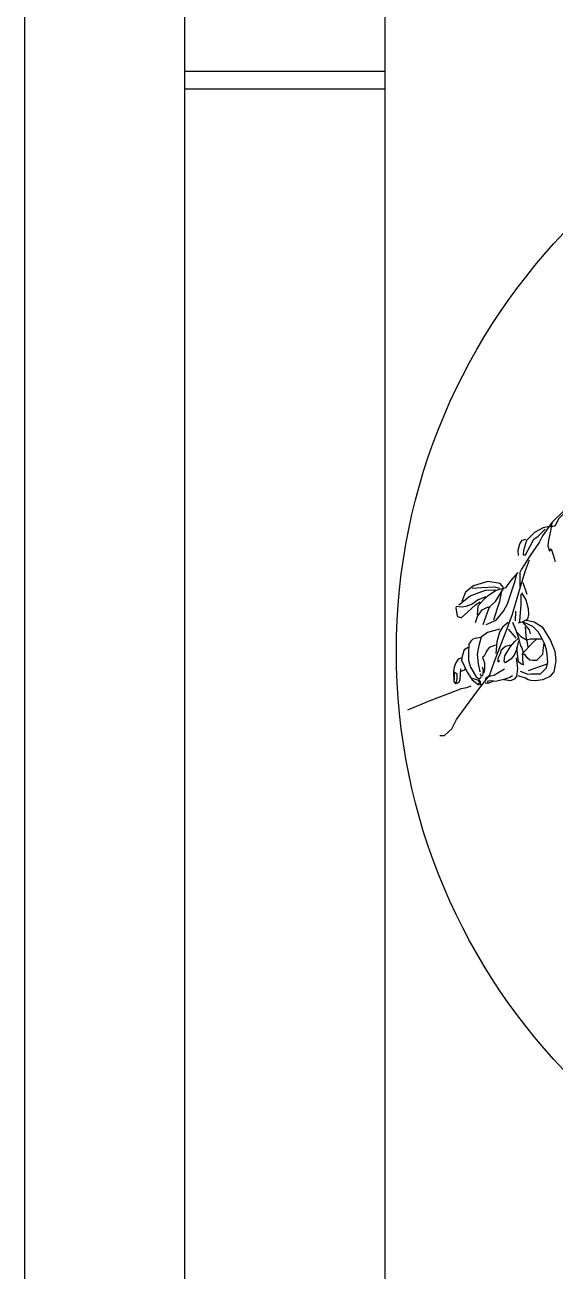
# Model space of a CAD drawing. Extents: x -66030 to 95157, y -13132 to 45879.
# Drawn here: x 82125 to 82365, y -6037 to -5472 of the extents above; entities that cross this region are included whole.
import ezdxf

# ---------------------------------------------------------------- set-up
doc = ezdxf.new("R2010")
doc.units = 0
doc.header["$LTSCALE"] = 100
doc.header["$MEASUREMENT"] = 0
doc.layers.add('立面框架', color=3, linetype='CONTINUOUS')

msp = doc.modelspace()

# ---------------------------------------------------------------- linework, layer by layer
at = {"layer": '立面框架'}
for p, q in [((82124.75, -6848.59), (82124.75, -4522.64)), ((82197.24, -6715.68), (82197.24, -4764.3)), ((82287.86, -5493.36), (82197.24, -5493.36)), ((82287.86, -5501.36), (82197.24, -5501.36))]:
    msp.add_line(p, q, dxfattribs=at)
msp.add_lwpolyline([(82287.86, -5066.37), (82287.86, -6522.35), (82849.72, -6522.35), (82849.72, -5066.37)], close=True, dxfattribs=at)
for points in [[(82381.64, -5683.5), (82377.48, -5686.21), (82373.86, -5687.66), (82368.97, -5692.54), (82363.72, -5697.61), (82359.38, -5703.75), (82357.75, -5706.83), (82353.77, -5712.8), (82349.78, -5718.94), (82349.06, -5720.39), (82349.06, -5722.92), (82349.06, -5726.72)], [(82370.6, -5691.82), (82366.62, -5696.16), (82364.99, -5699.23), (82363.54, -5699.78), (82362.46, -5699.6), (82359.56, -5700.14), (82355.76, -5702.31), (82352.14, -5705.92), (82350.69, -5710.44), (82350.51, -5712.43), (82351.59, -5712.43), (82353.59, -5708.82), (82355.4, -5705.38), (82357.39, -5703.94), (82359.02, -5702.31), (82360.46, -5700.86)], [(82363.54, -5698.15), (82363, -5701.77), (82362.09, -5705.74), (82361.73, -5708.28), (82362.46, -5710.81), (82363.18, -5709.72), (82364.09, -5712.43), (82364.99, -5715.51)], [(82348.52, -5712.8), (82348.34, -5710.26), (82349.06, -5707.37), (82350.15, -5705.74), (82351.78, -5705.38)], [(82312.8, -5794.37), (82314.97, -5794.37), (82318.23, -5791.3), (82320.4, -5787.14), (82324.38, -5781.53), (82330.36, -5773.4), (82335.24, -5767.07), (82337.42, -5761.1), (82342.49, -5747.72), (82345.56, -5739.76), (82349.38, -5726.98), (82351.55, -5719.57), (82353.36, -5714.69)], [(82348.13, -5720.49), (82344.87, -5724.28), (82342.51, -5727.36), (82338.35, -5728.62), (82334.37, -5731.16), (82332.74, -5732.6), (82330.02, -5735.68), (82329.66, -5739.65)], [(82333.83, -5743.99), (82338.35, -5742.01), (82341.61, -5738.03), (82343.42, -5734.59), (82346.86, -5724.28), (82347.76, -5721.03)], [(82341.61, -5727.18), (82340.16, -5725.37), (82334.55, -5724.47), (82331.47, -5725.37), (82328.03, -5726.45), (82324.41, -5729.35), (82322.78, -5733.51)], [(82327.49, -5727.54), (82331.65, -5727.18), (82337.63, -5727), (82339.98, -5727.54)], [(82350.48, -5725.01), (82352.29, -5730.25)], [(82333.64, -5731.52), (82330.2, -5732.78), (82327.49, -5734.77), (82324.59, -5735.86), (82322.96, -5736.22), (82320.25, -5735.86), (82320.07, -5736.4), (82320.61, -5740.2), (82322.42, -5740.92), (82325.32, -5738.39), (82329.12, -5734.95), (82331.11, -5733.69)], [(82321.33, -5735.13), (82326.58, -5730.98), (82333.46, -5728.44), (82337.45, -5728.26), (82337.81, -5728.44)], [(82332.38, -5743.99), (82335.27, -5736.04), (82337.99, -5733.51), (82341.61, -5727.72)], [(82340.52, -5729.53), (82339.8, -5733.51), (82338.71, -5736.76), (82337.08, -5742.01)], [(82349.76, -5729.71), (82351.75, -5732.78), (82352.83, -5736.76), (82353.01, -5739.47), (82352.47, -5741.64), (82350.12, -5742.91), (82348.31, -5743.45)], [(82349.57, -5730.25), (82349.57, -5735.13), (82349.03, -5740.38), (82348.85, -5742.91)], [(82328.94, -5743.09), (82329.84, -5740.38), (82332.02, -5737.3), (82334.37, -5736.22), (82335.64, -5736.22)], [(82347.04, -5738.03), (82346.86, -5742.37)], [(82343.8, -5743.17), (82341.19, -5745.24), (82339.88, -5747.41), (82338.69, -5751.87), (82338.14, -5757.08)], [(82345.65, -5742.96), (82347.39, -5747.09), (82348.37, -5750.02), (82349.35, -5753.61), (82349.89, -5754.58), (82350.44, -5756.11), (82350.33, -5760.02), (82350.54, -5762.3), (82349.46, -5761.87), (82348.37, -5760.89), (82348.15, -5758.61), (82348.04, -5757.3), (82347.72, -5754.37)], [(82351.93, -5742.01), (82355.55, -5742.73), (82359.17, -5745.08), (82360.8, -5747.79), (82362.97, -5751.23), (82364.96, -5756.11), (82365.32, -5760.45), (82364.42, -5765.51), (82362.61, -5767.5), (82359.51, -5769.05), (82356.07, -5769.59), (82354.08, -5769.41), (82352.81, -5769.05), (82351.55, -5768.32), (82348.29, -5767.24)], [(82349.24, -5765.23), (82352.72, -5766.54), (82354.24, -5766.32), (82358.49, -5766.32), (82361.1, -5763.71), (82361.75, -5761.11), (82361.32, -5756.21), (82360.34, -5752.95), (82359.14, -5750.45), (82357.29, -5747.3), (82355, -5744.91), (82353.26, -5744.15), (82350.76, -5742.96)], [(82350.44, -5743.06), (82353.26, -5746.43), (82353.7, -5748.28)], [(82331.18, -5749.9), (82328.78, -5750.34), (82327.7, -5750.66), (82326.83, -5751.53), (82325.96, -5752.95), (82325.74, -5756.86), (82325.74, -5760.34), (82326.72, -5763.27), (82329.33, -5767.73), (82330.63, -5768.6), (82331.5, -5767.84)], [(82339.77, -5746.11), (82334.33, -5747.63), (82331.51, -5749.8), (82330.53, -5753.5), (82329.66, -5757.52), (82330.2, -5761.76), (82330.96, -5765.45)], [(82343.69, -5746.11), (82346.95, -5749.8), (82347.28, -5750.24)], [(82347.72, -5747.52), (82349.46, -5749.37), (82352.07, -5751), (82353.81, -5750.45), (82357.18, -5750.56), (82358.81, -5750.45)], [(82351.52, -5745.13), (82351.74, -5749.15), (82352.72, -5754.15)], [(82325.63, -5754.36), (82323.89, -5755.45), (82322.91, -5758.38), (82322.58, -5760.12), (82325.19, -5765.55), (82327.48, -5769.03), (82330.09, -5771.2), (82331.4, -5771.31), (82331.29, -5770.01), (82330.63, -5769.03)], [(82338.03, -5753.39), (82335.1, -5754.48), (82333.9, -5756.11), (82333.35, -5757.41), (82332.81, -5758.39), (82332.16, -5758.93), (82333.03, -5761.43), (82333.03, -5764.04), (82332.7, -5765.89)], [(82344.67, -5753.39), (82342.49, -5753.93), (82340.54, -5755.67), (82340.21, -5757.3), (82339.01, -5759.47), (82339.12, -5761), (82339.99, -5760.34)], [(82348.48, -5751.43), (82347.61, -5755.56), (82346.52, -5757.95), (82345.1, -5759.58), (82344.02, -5760.34), (82342.49, -5761.32), (82341.95, -5760.56), (82342.28, -5758.28), (82344.89, -5754.04), (82346.74, -5751.65), (82348.37, -5750.13)], [(82349.89, -5757.63), (82354.9, -5752.09), (82356.42, -5750.78)], [(82359.9, -5752.19), (82359.47, -5755.78), (82359.25, -5757.63), (82357.72, -5759.26), (82356.53, -5760.34), (82355, -5760.34), (82353.59, -5760.24), (82352.39, -5759.15), (82351.2, -5757.3)], [(82322.47, -5759.25), (82321.06, -5759.79), (82319.97, -5761.32), (82319.32, -5763.27), (82318.99, -5765.34), (82319.21, -5769.9), (82319.86, -5770.88), (82320.41, -5770.01), (82320.63, -5768.6), (82320.63, -5767.4), (82320.63, -5766.53), (82319.21, -5765.55)], [(82347.39, -5759.04), (82347.93, -5763.93), (82347.5, -5767.52), (82346.52, -5768.71), (82344.89, -5769.47), (82341.73, -5769.04)], [(82319.43, -5769.14), (82319.43, -5766.21)], [(82322.15, -5764.14), (82322.04, -5766.42), (82321.93, -5769.03), (82321.39, -5770.23), (82320.19, -5770.88)], [(82324.32, -5764.03), (82323.78, -5764.68), (82322.04, -5765.44)], [(82332.05, -5763.17), (82332.48, -5764.58), (82332.27, -5766.21), (82332.16, -5767.08), (82331.61, -5767.63), (82331.29, -5766.54), (82331.4, -5766.21)], [(82342.06, -5764.26), (82338.79, -5766.21), (82337.49, -5767.19), (82335.75, -5767.41), (82334.44, -5767.84), (82333.68, -5768.39), (82333.03, -5770.45)], [(82353.05, -5764.91), (82361.86, -5761.65)], [(82298.32, -5782.73), (82308.44, -5778.38), (82320.41, -5773.93), (82322.48, -5773.06), (82325.09, -5772.62), (82326.94, -5771.86)], [(82327.37, -5768.27), (82329.87, -5769.03), (82330.74, -5770.12), (82330.63, -5770.77), (82330.09, -5771.1)], [(82345.65, -5767.3), (82344.45, -5768.06), (82341.84, -5768.93), (82338.58, -5769.69), (82336.84, -5769.91), (82334.55, -5770.78), (82333.35, -5770.67)], [(82334.44, -5770.34), (82334.88, -5769.47), (82335.64, -5769.36), (82337.05, -5769.47)]]:
    msp.add_lwpolyline(points, dxfattribs=at)
msp.add_circle((82568.09, -5756.28), 275, dxfattribs=at)

doc.saveas('drawing.dxf')
